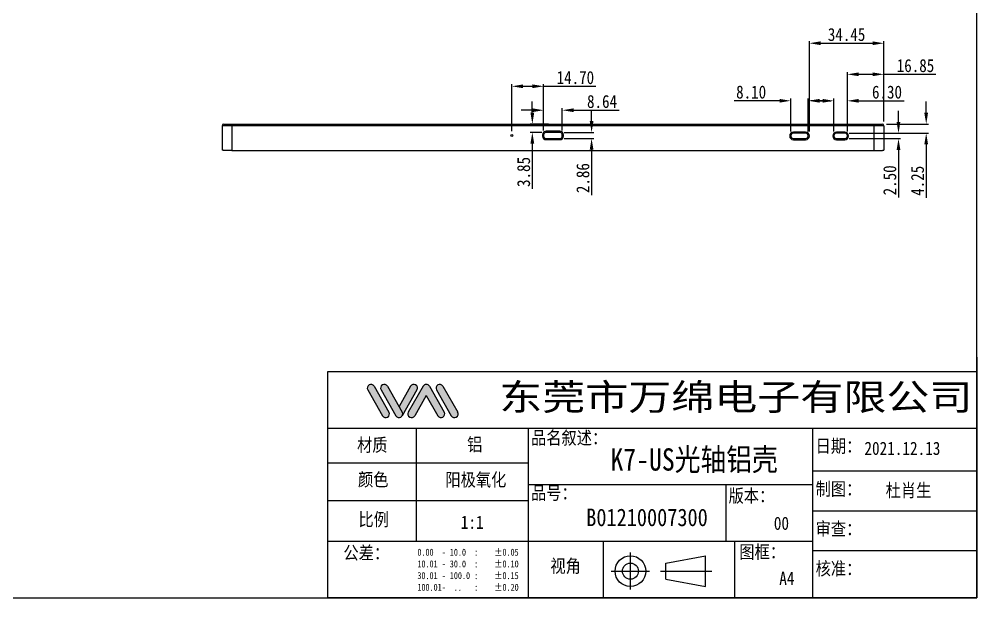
# Model space of a CAD drawing. Header units: millimetres. Extents: x -816 to -14, y 99 to 709.
# Drawn here: x -456.9 to -14.1, y 98.6 to 365.9 of the extents above; entities that cross this region are included whole.
import ezdxf

# ---------------------------------------------------------------- set-up
doc = ezdxf.new("R2010")
doc.units = ezdxf.units.MM
doc.header["$LTSCALE"] = 16.335
doc.header["$PDMODE"] = 3
doc.header["$PDSIZE"] = 8
doc.layers.get('0').update_dxf_attribs({"linetype": 'CONTINUOUS'})
doc.layers.get('Defpoints').update_dxf_attribs({"linetype": 'CONTINUOUS'})
doc.layers.add('图框', color=7, linetype='CONTINUOUS')
doc.layers.add('标注尺寸', color=2, linetype='CONTINUOUS', lineweight=13)
doc.styles.get("Standard").update_dxf_attribs({"font": '', "width": 0.85, "height": 6})
doc.styles.get('Standard').set_extended_font_data('SimSun')
doc.dimstyles.get("Standard").update_dxf_attribs({"dimtxt": 6, "dimasz": 5.2, "dimexe": 1, "dimexo": 2, "dimgap": 1, "dimtad": 1, "dimzin": 1, "dimdsep": 46, "dimtxsty": 'Standard', "dimcen": 0.09, "dimadec": 0, "dimazin": 2, "dimtp": 0.01, "dimtm": 0.01, "dimtfac": 1, "dimtofl": 0, "dimtmove": 0, "dimatfit": 3, "dimfxl": 0, "dimtolj": 1, "dimarcsym": 0})

# ---------------------------------------------------------------- blocks, each defined once
blk = doc.blocks.new('*D46')
at = {"layer": 'Defpoints', "color": 0, "lineweight": 13}
for p in [(-75.17, 313.21), (-75.17, 310.71), (-50.3, 310.71)]:
    blk.add_point(p, dxfattribs=at)
at = {"layer": '标注尺寸', "color": 0, "lineweight": -2}
for p, q in [((-50.3, 318.41), (-50.3, 323.61)), ((-73.17, 313.21), (-49.3, 313.21)), ((-73.17, 310.71), (-49.3, 310.71)), ((-50.3, 305.51), (-50.3, 283.56))]:
    blk.add_line(p, q, dxfattribs=at)
at = {"layer": '标注尺寸', "color": 0, "lineweight": 13}
for points in [[(-51.17, 318.41), (-49.44, 318.41), (-50.3, 313.21)], [(-51.17, 305.51), (-49.44, 305.51), (-50.3, 310.71)]]:
    blk.add_solid(points, dxfattribs=at)
at = {"layer": '标注尺寸', "color": 0, "insert": (-54.3, 291.44), "char_height": 6, "attachment_point": 5, "rotation": 90}
blk.add_mtext('\\A1;2.50', dxfattribs=at)
blk = doc.blocks.new('*D47')
at = {"layer": 'Defpoints', "color": 0, "lineweight": 13}
for p in [(-73.92, 328.18), (-80.22, 311.96), (-73.92, 311.96)]:
    blk.add_point(p, dxfattribs=at)
at = {"layer": '标注尺寸', "color": 0, "lineweight": -2}
for p, q in [((-85.42, 328.18), (-90.62, 328.18)), ((-80.22, 313.96), (-80.22, 329.18)), ((-73.92, 313.96), (-73.92, 329.18)), ((-68.72, 328.18), (-47.72, 328.18))]:
    blk.add_line(p, q, dxfattribs=at)
at = {"layer": '标注尺寸', "color": 0, "lineweight": 13}
for points in [[(-85.42, 329.05), (-85.42, 327.32), (-80.22, 328.18)], [(-68.72, 329.05), (-68.72, 327.32), (-73.92, 328.18)]]:
    blk.add_solid(points, dxfattribs=at)
at = {"layer": '标注尺寸', "color": 0, "insert": (-55.62, 332.18), "char_height": 6, "attachment_point": 5}
blk.add_mtext('\\A1;6.30', dxfattribs=at)
blk = doc.blocks.new('*D48')
at = {"layer": 'Defpoints', "color": 0, "lineweight": 13}
for p in [(-57.87, 317.46), (-37.49, 317.46), (-75.17, 313.21)]:
    blk.add_point(p, dxfattribs=at)
at = {"layer": '标注尺寸', "color": 0, "lineweight": -2}
for p, q in [((-37.49, 322.66), (-37.49, 327.86)), ((-55.87, 317.46), (-36.49, 317.46)), ((-73.17, 313.21), (-36.49, 313.21)), ((-37.49, 308.01), (-37.49, 283.34))]:
    blk.add_line(p, q, dxfattribs=at)
at = {"layer": '标注尺寸', "color": 0, "lineweight": 13}
for points in [[(-38.36, 322.66), (-36.63, 322.66), (-37.49, 317.46)], [(-38.36, 308.01), (-36.63, 308.01), (-37.49, 313.21)]]:
    blk.add_solid(points, dxfattribs=at)
at = {"layer": '标注尺寸', "color": 0, "insert": (-41.49, 291.24), "char_height": 6, "attachment_point": 5, "rotation": 90}
blk.add_mtext('\\A1;4.25', dxfattribs=at)
blk = doc.blocks.new('*D49')
at = {"layer": 'Defpoints', "color": 0, "lineweight": 13}
for p in [(-92.02, 328.2), (-100.12, 311.96), (-92.02, 311.96)]:
    blk.add_point(p, dxfattribs=at)
at = {"layer": '标注尺寸', "color": 0, "lineweight": -2}
for p, q in [((-105.32, 328.2), (-126.35, 328.2)), ((-100.12, 313.96), (-100.12, 329.2)), ((-92.02, 313.96), (-92.02, 329.2)), ((-86.82, 328.2), (-81.62, 328.2))]:
    blk.add_line(p, q, dxfattribs=at)
at = {"layer": '标注尺寸', "color": 0, "lineweight": 13}
for points in [[(-105.32, 329.07), (-105.32, 327.33), (-100.12, 328.2)], [(-86.82, 329.07), (-86.82, 327.33), (-92.02, 328.2)]]:
    blk.add_solid(points, dxfattribs=at)
at = {"layer": '标注尺寸', "color": 0, "insert": (-118.44, 332.2), "char_height": 6, "attachment_point": 5}
blk.add_mtext('\\A1;8.10', dxfattribs=at)
blk = doc.blocks.new('*D50')
at = {"layer": 'Defpoints', "color": 0, "lineweight": 13}
for p in [(-57.07, 340.42), (-57.07, 316.66), (-73.92, 311.96)]:
    blk.add_point(p, dxfattribs=at)
at = {"layer": '标注尺寸', "color": 0, "lineweight": -2}
for p, q in [((-73.92, 313.96), (-73.92, 341.42)), ((-57.07, 318.66), (-57.07, 341.42)), ((-68.72, 340.42), (-62.27, 340.42)), ((-57.07, 340.42), (-33.01, 340.42))]:
    blk.add_line(p, q, dxfattribs=at)
at = {"layer": '标注尺寸', "color": 0, "lineweight": 13}
for points in [[(-68.72, 341.29), (-68.72, 339.56), (-73.92, 340.42)], [(-62.27, 341.29), (-62.27, 339.56), (-57.07, 340.42)]]:
    blk.add_solid(points, dxfattribs=at)
at = {"layer": '标注尺寸', "color": 0, "insert": (-42.44, 344.42), "char_height": 6, "attachment_point": 5}
blk.add_mtext('\\A1;16.85', dxfattribs=at)
blk = doc.blocks.new('*D51')
at = {"layer": 'Defpoints', "color": 0, "lineweight": 13}
for p in [(-57.07, 354.78), (-57.07, 316.66), (-91.52, 311.96)]:
    blk.add_point(p, dxfattribs=at)
at = {"layer": '标注尺寸', "color": 0, "lineweight": -2}
for p, q in [((-91.52, 313.96), (-91.52, 355.78)), ((-86.32, 354.78), (-62.27, 354.78)), ((-57.07, 318.66), (-57.07, 355.78))]:
    blk.add_line(p, q, dxfattribs=at)
at = {"layer": '标注尺寸', "color": 0, "lineweight": 13}
for points in [[(-86.32, 355.65), (-86.32, 353.91), (-91.52, 354.78)], [(-62.27, 355.65), (-62.27, 353.91), (-57.07, 354.78)]]:
    blk.add_solid(points, dxfattribs=at)
at = {"layer": '标注尺寸', "color": 0, "insert": (-74.3, 358.78), "char_height": 6, "attachment_point": 5}
blk.add_mtext('\\A1;34.45', dxfattribs=at)
blk = doc.blocks.new('*D52')
at = {"layer": 'Defpoints', "color": 0, "lineweight": 13}
for p in [(-210.07, 317.46), (-219.62, 313.61), (-213.24, 313.61)]:
    blk.add_point(p, dxfattribs=at)
at = {"layer": '标注尺寸', "color": 0, "lineweight": -2}
for p, q in [((-219.62, 322.66), (-219.62, 327.86)), ((-212.07, 317.46), (-220.62, 317.46)), ((-215.24, 313.61), (-220.62, 313.61)), ((-219.62, 308.41), (-219.62, 287.51))]:
    blk.add_line(p, q, dxfattribs=at)
at = {"layer": '标注尺寸', "color": 0, "lineweight": 13}
for points in [[(-220.48, 322.66), (-218.75, 322.66), (-219.62, 317.46)], [(-220.48, 308.41), (-218.75, 308.41), (-219.62, 313.61)]]:
    blk.add_solid(points, dxfattribs=at)
at = {"layer": '标注尺寸', "color": 0, "insert": (-223.62, 295.32), "char_height": 6, "attachment_point": 5, "rotation": 90}
blk.add_mtext('\\A1;3.85', dxfattribs=at)
blk = doc.blocks.new('*D53')
at = {"layer": 'Defpoints', "color": 0, "lineweight": 13}
for p in [(-214.39, 334.89), (-229.09, 312.18), (-214.39, 312.46)]:
    blk.add_point(p, dxfattribs=at)
at = {"layer": '标注尺寸', "color": 0, "lineweight": -2}
for p, q in [((-229.09, 314.18), (-229.09, 335.89)), ((-223.89, 334.89), (-219.59, 334.89)), ((-214.39, 314.46), (-214.39, 335.89)), ((-214.39, 334.89), (-190.25, 334.89))]:
    blk.add_line(p, q, dxfattribs=at)
at = {"layer": '标注尺寸', "color": 0, "lineweight": 13}
for points in [[(-223.89, 335.76), (-223.89, 334.03), (-229.09, 334.89)], [(-219.59, 335.76), (-219.59, 334.03), (-214.39, 334.89)]]:
    blk.add_solid(points, dxfattribs=at)
at = {"layer": '标注尺寸', "color": 0, "insert": (-199.72, 338.89), "char_height": 6, "attachment_point": 5}
blk.add_mtext('\\A1;14.70', dxfattribs=at)
blk = doc.blocks.new('*D54')
at = {"layer": 'Defpoints', "color": 0, "lineweight": 13}
for p in [(-206.9, 313.61), (-206.9, 310.75), (-192.22, 310.75)]:
    blk.add_point(p, dxfattribs=at)
at = {"layer": '标注尺寸', "color": 0, "lineweight": -2}
for p, q in [((-192.22, 318.81), (-192.22, 324.01)), ((-204.9, 313.61), (-191.22, 313.61)), ((-204.9, 310.75), (-191.22, 310.75)), ((-192.22, 305.55), (-192.22, 284.58))]:
    blk.add_line(p, q, dxfattribs=at)
at = {"layer": '标注尺寸', "color": 0, "lineweight": 13}
for points in [[(-193.08, 318.81), (-191.35, 318.81), (-192.22, 313.61)], [(-193.08, 305.55), (-191.35, 305.55), (-192.22, 310.75)]]:
    blk.add_solid(points, dxfattribs=at)
at = {"layer": '标注尺寸', "color": 0, "insert": (-196.22, 292.47), "char_height": 6, "attachment_point": 5, "rotation": 90}
blk.add_mtext('\\A1;2.86', dxfattribs=at)
blk = doc.blocks.new('*D55')
at = {"layer": 'Defpoints', "color": 0, "lineweight": 13}
for p in [(-205.75, 323.84), (-214.39, 312.46), (-205.75, 312.46)]:
    blk.add_point(p, dxfattribs=at)
at = {"layer": '标注尺寸', "color": 0, "lineweight": -2}
for p, q in [((-219.59, 323.84), (-224.79, 323.84)), ((-214.39, 314.46), (-214.39, 324.84)), ((-205.75, 314.46), (-205.75, 324.84)), ((-200.55, 323.84), (-179.41, 323.84))]:
    blk.add_line(p, q, dxfattribs=at)
at = {"layer": '标注尺寸', "color": 0, "lineweight": 13}
for points in [[(-219.59, 324.71), (-219.59, 322.98), (-214.39, 323.84)], [(-200.55, 324.71), (-200.55, 322.98), (-205.75, 323.84)]]:
    blk.add_solid(points, dxfattribs=at)
at = {"layer": '标注尺寸', "color": 0, "insert": (-187.38, 327.84), "char_height": 6, "attachment_point": 5}
blk.add_mtext('\\A1;8.64', dxfattribs=at)

msp = doc.modelspace()

# ---------------------------------------------------------------- hatches: boundary and pattern name
at = {"layer": '图框'}
h = msp.add_hatch(color=252, dxfattribs=at)
h.paths.add_polyline_path([(-292.749, 196.305, 1), (-295.702, 194.609), (-288.868, 182.712, 1), (-285.915, 184.408)])
h.paths.add_polyline_path([(-282.738, 182.712, 1), (-279.784, 184.408), (-286.618, 196.305, 1), (-289.572, 194.609)])
h.paths.add_polyline_path([(-268.657, 192.038), (-263.3, 182.712, 1), (-260.347, 184.408), (-267.181, 196.305, 0.5788196), (-270.134, 196.305), (-276.968, 184.408, 1), (-274.015, 182.712)])
h.paths.add_polyline_path([(-260.978, 196.305, 1), (-263.931, 194.609), (-257.097, 182.712, 1), (-254.144, 184.408)])
msp.add_hatch(color=1, dxfattribs=at).paths.add_polyline_path([(-281.261, 186.979), (-279.784, 184.408, -0.2667692), (-279.784, 182.712), (-272.95, 194.609, 1), (-275.904, 196.305)])

# ---------------------------------------------------------------- linework, layer by layer
at = {"color": 7, "linetype": 'Continuous'}
for p, q in [((-363.072, 316.663), (-363.072, 305.434)), ((-57.072, 316.663), (-363.072, 316.663)), ((-362.272, 317.463), (-57.872, 317.463)), ((-358.572, 317.463), (-358.572, 305.169)), ((-77.967, 317.463), (-57.872, 317.463)), ((-61.572, 305.169), (-61.572, 317.463)), ((-57.072, 316.663), (-57.072, 305.435)), ((-214.892, 312.463), (-214.892, 311.903)), ((-214.392, 312.463), (-214.892, 312.463)), ((-214.892, 311.903), (-214.392, 311.903)), ((-214.392, 312.463), (-214.392, 311.903)), ((-213.242, 314.113), (-213.242, 313.613)), ((-206.902, 314.113), (-213.242, 314.113)), ((-206.902, 313.613), (-213.242, 313.613)), ((-213.242, 310.753), (-213.242, 310.253)), ((-213.242, 310.753), (-206.902, 310.753)), ((-213.242, 310.253), (-206.902, 310.253)), ((-206.902, 313.613), (-206.902, 314.113)), ((-206.902, 310.253), (-206.902, 310.753)), ((-205.252, 312.463), (-205.752, 312.463)), ((-205.752, 311.903), (-205.752, 312.463)), ((-205.752, 311.903), (-205.252, 311.903)), ((-205.252, 311.903), (-205.252, 312.463)), ((-93.272, 313.713), (-98.872, 313.713)), ((-98.872, 313.713), (-98.872, 313.213)), ((-93.272, 313.213), (-98.872, 313.213)), ((-98.872, 310.713), (-93.272, 310.713)), ((-98.872, 310.713), (-98.872, 310.213)), ((-98.872, 310.213), (-93.272, 310.213)), ((-93.272, 313.213), (-93.272, 313.713)), ((-93.272, 310.213), (-93.272, 310.713)), ((-75.172, 313.713), (-78.972, 313.713)), ((-78.972, 313.713), (-78.972, 313.213)), ((-75.172, 313.213), (-78.972, 313.213)), ((-78.972, 310.713), (-75.172, 310.713)), ((-78.972, 310.713), (-78.972, 310.213)), ((-78.972, 310.213), (-75.172, 310.213)), ((-75.172, 313.213), (-75.172, 313.713)), ((-75.172, 310.213), (-75.172, 310.713)), ((-358.573, 305.169), (-61.568, 305.169))]:
    msp.add_line(p, q, dxfattribs=at)
msp.add_circle((-229.092, 312.183), 0.5, dxfattribs=at)
for centre, radius, start, end in [((-362.272, 316.663), 0.8, 90, 180), ((-57.872, 316.663), 0.8, 0, 90), ((-213.242, 312.463), 1.65, 90, 180), ((-213.242, 311.903), 1.65, 180, 270), ((-213.242, 312.463), 1.15, 90, 180), ((-213.242, 311.903), 1.15, 180, 270), ((-206.902, 312.463), 1.65, 0, 90), ((-206.902, 312.463), 1.15, 0, 90), ((-206.902, 311.903), 1.65, 270, 0), ((-206.902, 311.903), 1.15, 270, 0), ((-98.872, 311.963), 1.75, 90.00004, 269.99998), ((-98.872, 311.963), 1.25, 89.99995, 270), ((-93.272, 311.963), 1.75, 270.00004, 89.99996), ((-93.272, 311.963), 1.25, 269.99997, 90), ((-78.972, 311.963), 1.75, 90.00004, 269.99996), ((-78.972, 311.963), 1.25, 89.99995, 270), ((-75.172, 311.963), 1.75, 270.00004, 89.99996), ((-75.172, 311.963), 1.25, 269.99997, 90)]:
    msp.add_arc(centre, radius, start, end, dxfattribs=at)
for points, knots in [([(-362.469, 305.302), (-362.556, 305.31), (-362.706, 305.328), (-362.895, 305.358), (-363.008, 305.387), (-363.06, 305.412), (-363.072, 305.428), (-363.072, 305.435)], [0, 0, 0, 0, 0.417977, 0.7241201, 0.9147843, 0.9683743, 1, 1, 1, 1]), ([(-358.573, 305.169), (-359.323, 305.169), (-360.384, 305.183), (-361.682, 305.239), (-362.231, 305.277), (-362.469, 305.302)], [0, 0, 0, 0, 0.5770787, 0.8162013, 1, 1, 1, 1]), ([(-61.568, 305.169), (-60.819, 305.169), (-59.758, 305.183), (-58.461, 305.239), (-57.912, 305.277), (-57.675, 305.302)], [0, 0, 0, 0, 0.5770377, 0.816171, 1, 1, 1, 1]), ([(-57.675, 305.302), (-57.588, 305.311), (-57.437, 305.328), (-57.248, 305.358), (-57.136, 305.387), (-57.084, 305.412), (-57.072, 305.428), (-57.072, 305.435)], [0, 0, 0, 0, 0.4185918, 0.7248094, 0.9150002, 0.9683892, 1, 1, 1, 1])]:
    msp.add_open_spline(points, degree=3, knots=knots, dxfattribs=at)
at = {"layer": '图框'}
for p, q in [((-14.072, 209.753), (-14.072, 98.583)), ((-314.22, 98.583), (-314.22, 203.148)), ((-314.22, 203.148), (-14.072, 203.148)), ((-292.749, 196.305), (-285.915, 184.408)), ((-286.618, 196.305), (-279.784, 184.408)), ((-275.904, 196.305), (-281.261, 186.979)), ((-270.134, 196.305), (-276.968, 184.408)), ((-267.181, 196.305), (-260.347, 184.408)), ((-260.978, 196.305), (-254.144, 184.408)), ((-295.702, 194.609), (-288.868, 182.712)), ((-289.572, 194.609), (-282.738, 182.712)), ((-272.95, 194.609), (-279.784, 182.712)), ((-268.657, 192.038), (-274.015, 182.712)), ((-268.657, 192.038), (-263.3, 182.712)), ((-263.931, 194.609), (-257.097, 182.712)), ((-314.22, 177.007), (-14.072, 177.007)), ((-273.257, 124.725), (-273.257, 177.007)), ((-221.426, 98.583), (-221.426, 177.007)), ((-89.836, 98.583), (-89.836, 177.007)), ((-314.22, 161.007), (-221.426, 161.007)), ((-89.836, 157.187), (-14.072, 157.187)), ((-221.426, 150.866), (-89.836, 150.866)), ((-130.074, 150.866), (-130.074, 124.725)), ((-314.22, 143.565), (-221.426, 143.565)), ((-89.836, 138.786), (-14.072, 138.786)), ((-314.22, 124.725), (-89.836, 124.725)), ((-186.924, 124.725), (-186.924, 98.583)), ((-126.074, 124.725), (-126.074, 98.583)), ((-89.836, 120.385), (-14.072, 120.385)), ((-174.265, 102.437), (-174.265, 119.529)), ((-157.844, 114.618), (-139.564, 118.003)), ((-139.564, 103.808), (-139.564, 118.003)), ((-183.166, 110.905), (-165.409, 110.905)), ((-160.371, 110.905), (-136.585, 110.905)), ((-157.844, 107.193), (-157.844, 114.618)), ((-157.844, 107.193), (-139.564, 103.808)), ((-14.072, 98.583), (-314.22, 98.583))]:
    msp.add_line(p, q, dxfattribs=at)
msp.add_lwpolyline([(-815.972, 98.583), (-14.072, 98.583), (-14.072, 665.583), (-815.972, 665.583)], close=True, dxfattribs=at)
for radius in [7.098, 3.713]:
    msp.add_circle((-174.265, 110.905), radius, dxfattribs=at)
for centre, start, end in [((-294.225, 195.457), 29.8738, 209.8738), ((-288.095, 195.457), 29.8738, 209.8738), ((-274.427, 195.457), 330.1262, 150.1262), ((-268.657, 195.457), 29.8738, 150.1262), ((-262.454, 195.457), 29.8738, 209.8738), ((-287.391, 183.56), 209.8738, 29.8738), ((-281.261, 183.56), 209.8738, 29.8738), ((-275.491, 183.56), 150.1262, 330.1262), ((-261.823, 183.56), 209.8738, 29.8738), ((-255.621, 183.56), 209.8738, 29.8738)]:
    msp.add_arc(centre, 1.703, start, end, dxfattribs=at)

# ---------------------------------------------------------------- texts
at = {"layer": '图框', "insert": (-234.914, 197.438), "char_height": 12.15, "width": 238.84634, "attachment_point": 1}
msp.add_mtext('{\\fMicrosoft YaHei|b0|i0|c134|p34;\\W1.2;东莞市万绵电子有限公司}', dxfattribs=at)
at = {"layer": '图框', "lineweight": 0, "attachment_point": 1}
for s, insert, char_height, width in [('{\\fSimSun|b0|i0|c134|p54;\\C4;材质}', (-300.654, 172.258), 6.075, 60.97603), ('{\\fSimSun|b0|i0|c134|p54;\\C4;铝}', (-249.75, 172.468), 6.075, 60.97603), ('{\\fSimSun|b0|i0|c134|p54;\\C4;品名叙述：}', (-220.22, 175.539), 6.075, 60.97603), ('{\\fSimSun|b0|i0|c134|p54;\\C4;K7-US光轴铝壳}', (-183.502, 167.636), 10.28366, 89.226), ('{\\fSimSun|b0|i0|c134|p54;\\C4;日期：}', (-88.63, 171.755), 6.075, 60.97603), ('{\\fSimSun|b0|i0|c134|p54;\\C4;2021.12.13}', (-66.057, 170.686), 6.075, 60.97603), ('{\\fSimSun|b0|i0|c134|p54;\\C4;颜色}', (-300.23, 156.292), 6.075, 60.97603), ('{\\fSimSun|b0|i0|c134|p54;\\C4;阳极氧化}', (-259.822, 156.203), 6.075, 60.97603), ('{\\fSimSun|b0|i0|c134|p54;\\C4;品号：}', (-220.22, 150.075), 6.075, 60.97603), ('{\\fSimSun|b0|i0|c134|p54;\\C4;制图：}', (-88.63, 151.935), 6.075, 60.97603), ('{\\fSimSun|b0|i0|c134|p54;\\C4;杜肖生}', (-56.24, 151.292), 6.075, 60.97603), ('{\\fSimSun|b0|i0|c134|p54;\\C4;版本：}', (-128.869, 148.78), 6.075, 60.97603), ('{\\fSimSun|b0|i0|c134|p54;\\C4;比例}', (-300.018, 137.85), 6.075, 60.97603), ('{\\fSimSun|b0|i0|c134|p54;\\C4;B01210007300}', (-194.696, 139.802), 8.1, 89.226), ('{\\fSimSun|b0|i0|c134|p54;\\C4;1:1}', (-252.694, 136.52), 6.075, 60.97603), ('{\\fSimSun|b0|i0|c134|p54;\\C4;00}', (-107.945, 136.065), 6.075, 60.97603), ('{\\fSimSun|b0|i0|c134|p54;\\C4;审查：}', (-88.63, 133.534), 6.075, 60.97603), ('{\\fSimSun|b0|i0|c134|p54;\\C4;公差：}', (-306.969, 122.387), 6.075, 60.97603), ('{\\fSimSun|b0|i0|c134|p54;\\C4;图框：}', (-123.904, 122.841), 6.075, 60.97603), ('{\\fSimSun|b0|i0|c134|p54;\\C4;视角}', (-211.266, 116.343), 6.075, 60.97603), ('{\\fSimSun|b0|i0|c134|p54;\\C4;核准：}', (-88.63, 115.133), 6.075, 60.97603), ('{\\fSimSun|b0|i0|c134|p54;\\C4;A4}', (-105.436, 110.626), 6.075, 60.97603)]:
    msp.add_mtext(s, dxfattribs=dict(at, insert=insert, char_height=char_height, width=width))
at = {"layer": '图框', "color": 4, "insert": (-272.763, 121.282), "char_height": 3.24, "attachment_point": 1}
msp.add_mtext_dynamic_manual_height_columns('{\\fSimSun|b0|i0|c134|p2;0.00  - 10.0  :    %%P0.05\\P10.01 - 30.0  :    %%P0.10\\P30.01 - 100.0 :    %%P0.15\\P100.01-  ..   :    %%P0.20}', width=57.04086, gutter_width=1, heights=[0], dxfattribs=at)

# ---------------------------------------------------------------- dimensions: what is measured, and where the dimension line sits
at = {"layer": '标注尺寸'}
for base, p1, p2, picture, middle in [((-57.072, 354.779), (-91.522, 311.963), (-57.072, 316.663), '*D51', (-74.297, 358.779)), ((-57.072, 340.422), (-73.922, 311.963), (-57.072, 316.663), '*D50', (-42.443, 344.422)), ((-214.392, 334.892), (-229.092, 312.183), (-214.392, 312.463), '*D53', (-199.72, 338.892)), ((-73.922, 328.183), (-80.222, 311.963), (-73.922, 311.963), '*D47', (-55.623, 332.183)), ((-205.752, 323.843), (-214.392, 312.463), (-205.752, 312.463), '*D55', (-187.382, 327.843))]:
    dim = msp.add_linear_dim(base=base, p1=p1, p2=p2, dimstyle='Standard', dxfattribs=at)
    dim.commit()
    dim.dimension.update_dxf_attribs({"geometry": picture, "text_midpoint": middle})
dim = msp.add_linear_dim(base=(-92.022, 328.2), p1=(-100.122, 311.963), p2=(-92.022, 311.963), dimstyle='Standard', dxfattribs=at)
dim.commit()
dim.dimension.update_dxf_attribs({"geometry": '*D49', "text_midpoint": (-118.435, 328.2), "dimtype": 160})
for base, p1, p2, picture, middle in [((-219.618, 313.613), (-210.072, 317.463), (-213.242, 313.613), '*D52', (-219.618, 295.322)), ((-37.495, 317.463), (-75.172, 313.213), (-57.872, 317.463), '*D48', (-37.495, 291.244)), ((-192.216, 310.753), (-206.902, 313.613), (-206.902, 310.753), '*D54', (-192.216, 292.468)), ((-50.303, 310.713), (-75.172, 313.213), (-75.172, 310.713), '*D46', (-50.303, 291.441))]:
    dim = msp.add_linear_dim(base=base, p1=p1, p2=p2, angle=90, dimstyle='Standard', dxfattribs=at)
    dim.commit()
    dim.dimension.update_dxf_attribs({"geometry": picture, "text_midpoint": middle, "dimtype": 160})

doc.saveas('drawing.dxf')
